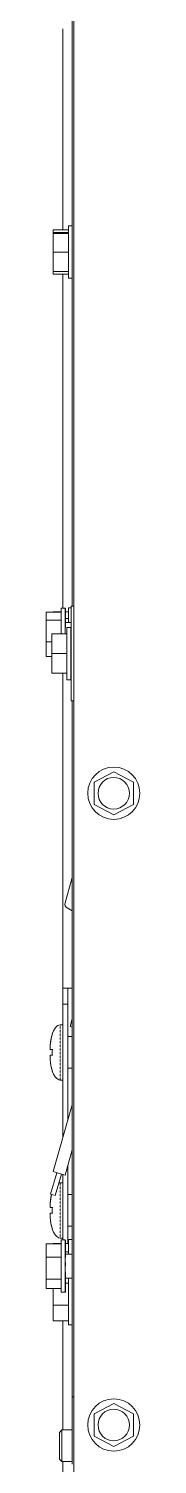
# Model space of a CAD drawing. Header units: millimetres. Extents: x 60499 to 556746, y 248297 to 497145.
# Drawn here: x 494585 to 495210, y 456752 to 466293 of the extents above; entities that cross this region are included whole.
import ezdxf

# ---------------------------------------------------------------- set-up
doc = ezdxf.new("R2010")
doc.units = ezdxf.units.MM
doc.linetypes.add('PHANTOM', pattern=[20, 10, -2, 2, -2, 2, -2])

msp = doc.modelspace()

# ---------------------------------------------------------------- linework, layer by layer
at = {"color": 7, "lineweight": 13, "ltscale": 0.03937}
for p, q in [((494758.9, 462455.5), (494758.9, 469384)), ((494770.5, 456652.5), (494770.5, 468296.2)), ((494696, 464956.7), (494696, 466293.4)), ((494696, 462442), (494696, 464661.7)), ((494696, 459915.8), (494696, 462009.5)), ((494758.9, 457200.3), (494758.9, 461825.6)), ((494696, 459810.9), (494696, 458922.5)), ((494729.6, 459039.7), (494729.6, 459810.9)), ((494696, 456980), (494696, 457705.8))]:
    msp.add_line(p, q, dxfattribs=at)
at = {"color": 7, "lineweight": 13, "ltscale": 0.003}
for p, q in [((494732.9, 464956.7), (494632.1, 464956.7)), ((494732.9, 464938.9), (494632.1, 464938.9)), ((494732.9, 464932.7), (494632.1, 464932.7)), ((494732.9, 464807.5), (494632.1, 464807.5)), ((494732.9, 464679.5), (494632.1, 464679.5)), ((494732.9, 464661.7), (494632.1, 464661.7)), ((494685.6, 462415.7), (494584.8, 462415.7)), ((494685.6, 462361.5), (494584.8, 462361.5)), ((494723.5, 462271.6), (494622.8, 462271.6)), ((494723.5, 462140.5), (494622.8, 462140.5)), ((494723.5, 462009.5), (494622.8, 462009.5)), ((494685.6, 458218.2), (494584.8, 458218.2)), ((494685.6, 458128.7), (494584.8, 458128.7)), ((494685.6, 457982.7), (494584.8, 457982.7)), ((494685.6, 457920), (494584.8, 457920)), ((494732.9, 457810.2), (494632.1, 457810.2)), ((494732.9, 457705.8), (494632.1, 457705.8))]:
    msp.add_line(p, q, dxfattribs=at)
at = {"color": 7, "lineweight": 13, "ltscale": 0.000530453}
msp.add_line((494632.1, 464938.9), (494632.1, 464956.7), dxfattribs=at)
at = {"color": 7, "lineweight": 13, "ltscale": 0.007769}
msp.add_line((494732.9, 464722), (494732.9, 464983), dxfattribs=at)
at = {"color": 7, "lineweight": 13, "ltscale": 0.000775014}
for p, q in [((494758.9, 464983), (494732.9, 464983)), ((494758.9, 464983), (494732.9, 464983)), ((494758.9, 464635.3), (494732.9, 464635.3)), ((494711.6, 462442), (494685.6, 462442)), ((494711.6, 458242.9), (494685.6, 458242.9)), ((494758.9, 458245), (494732.9, 458245)), ((494711.6, 457895.2), (494685.6, 457895.2)), ((494758.9, 457679.1), (494732.9, 457679.1))]:
    msp.add_line(p, q, dxfattribs=at)
at = {"color": 7, "lineweight": 13, "ltscale": 0.000697339}
msp.add_line((494758.9, 464983), (494758.9, 464959.6), dxfattribs=at)
at = {"color": 7, "lineweight": 13, "ltscale": 0.003146}
msp.add_line((494758.9, 464959.6), (494758.9, 464853.9), dxfattribs=at)
at = {"color": 7, "lineweight": 13, "ltscale": 0.000183586}
msp.add_line((494632.1, 464932.7), (494632.1, 464938.9), dxfattribs=at)
at = {"color": 7, "lineweight": 13, "ltscale": 0.003727}
msp.add_line((494632.1, 464807.5), (494632.1, 464932.7), dxfattribs=at)
at = {"color": 7, "lineweight": 13, "ltscale": 0.003811}
msp.add_line((494632.1, 464679.5), (494632.1, 464807.5), dxfattribs=at)
at = {"color": 7, "lineweight": 13, "ltscale": 0.003926}
msp.add_line((494758.9, 464853.9), (494758.9, 464722), dxfattribs=at)
at = {"color": 7, "lineweight": 13, "ltscale": 0.000529852}
msp.add_line((494632.1, 464661.7), (494632.1, 464679.5), dxfattribs=at)
at = {"color": 7, "lineweight": 13, "ltscale": 0.002581}
msp.add_line((494732.9, 464722), (494732.9, 464635.3), dxfattribs=at)
at = {"color": 7, "lineweight": 13, "ltscale": 0.002406}
msp.add_line((494758.9, 464722), (494758.9, 464641.2), dxfattribs=at)
at = {"color": 7, "lineweight": 13, "ltscale": 0.000174215}
msp.add_line((494758.9, 464641.2), (494758.9, 464635.3), dxfattribs=at)
at = {"color": 7, "lineweight": 13, "ltscale": 0.001612}
msp.add_line((494584.8, 462361.5), (494584.8, 462415.7), dxfattribs=at)
at = {"color": 7, "lineweight": 13, "ltscale": 0.001592}
for p, q in [((494685.6, 462417.4), (494632.1, 462417.4)), ((494685.6, 458218.7), (494632.1, 458218.7))]:
    msp.add_line(p, q, dxfattribs=at)
at = {"color": 7, "lineweight": 13, "ltscale": 5.15435e-05}
msp.add_line((494632.1, 462415.7), (494632.1, 462417.4), dxfattribs=at)
at = {"color": 7, "lineweight": 13, "ltscale": 0.005074}
msp.add_line((494685.6, 462442), (494685.6, 462271.6), dxfattribs=at)
at = {"color": 7, "lineweight": 13, "ltscale": 1.36969e-05}
for p, q in [((494711.6, 462442), (494711.6, 462441.6)), ((494758.9, 458245), (494758.9, 458244.5))]:
    msp.add_line(p, q, dxfattribs=at)
at = {"color": 7, "lineweight": 13, "ltscale": 0.001778}
for p, q in [((494711.6, 462441.6), (494711.6, 462381.8)), ((494713.7, 462441.6), (494713.7, 462381.8)), ((494758.9, 458244.5), (494758.9, 458184.8))]:
    msp.add_line(p, q, dxfattribs=at)
at = {"color": 7, "lineweight": 13, "ltscale": 6.24769e-05}
for p, q in [((494711.6, 462441.6), (494713.7, 462441.6)), ((494711.6, 462381.8), (494713.7, 462381.8)), ((494711.6, 462313.5), (494713.7, 462313.5)), ((494711.6, 458241.3), (494713.7, 458241.3)), ((494711.6, 458207.5), (494713.7, 458207.5)), ((494711.6, 458126.9), (494713.7, 458126.9)), ((494711.6, 458092.6), (494713.7, 458092.6)), ((494711.6, 458071.5), (494713.7, 458071.5)), ((494711.6, 458028), (494713.7, 458028)), ((494711.6, 457963.9), (494713.7, 457963.9)), ((494711.6, 457896.8), (494713.7, 457896.8))]:
    msp.add_line(p, q, dxfattribs=at)
at = {"color": 7, "lineweight": 13, "ltscale": 0.003282}
msp.add_line((494711.6, 462381.8), (494711.6, 462271.6), dxfattribs=at)
at = {"color": 7, "lineweight": 13, "ltscale": 0.000569742}
for p, q in [((494732.9, 462417.4), (494713.7, 462417.4)), ((494732.9, 462373.1), (494713.7, 462373.1)), ((494732.9, 458218.7), (494713.7, 458218.7)), ((494732.9, 458164.5), (494713.7, 458164.5))]:
    msp.add_line(p, q, dxfattribs=at)
at = {"color": 7, "lineweight": 13, "ltscale": 0.002034}
msp.add_line((494713.7, 462381.8), (494713.7, 462313.5), dxfattribs=at)
at = {"color": 7, "lineweight": 13, "ltscale": 0.000237052}
msp.add_line((494732.9, 462444.1), (494732.9, 462436.1), dxfattribs=at)
at = {"color": 7, "lineweight": 13, "ltscale": 0.00056034}
msp.add_line((494751.7, 462444.1), (494732.9, 462444.1), dxfattribs=at)
at = {"color": 7, "lineweight": 13, "ltscale": 0.002637}
msp.add_line((494732.9, 462347.5), (494732.9, 462436.1), dxfattribs=at)
at = {"color": 7, "lineweight": 13, "ltscale": 0.000559709}
for p, q in [((494751.7, 462455.5), (494770.5, 462455.5)), ((494751.7, 461825.6), (494770.5, 461825.6))]:
    msp.add_line(p, q, dxfattribs=at)
at = {"color": 7, "lineweight": 13, "ltscale": 0.01875}
msp.add_line((494751.7, 462455.5), (494751.7, 461825.6), dxfattribs=at)
at = {"color": 7, "lineweight": 13, "ltscale": 0.00429}
msp.add_line((494584.8, 462217.4), (494584.8, 462361.5), dxfattribs=at)
at = {"color": 7, "lineweight": 13, "ltscale": 0.00113}
for p, q in [((494713.7, 462347.5), (494751.7, 462347.5)), ((494622.8, 462217.4), (494584.8, 462217.4)), ((494622.8, 462120.7), (494584.8, 462120.7))]:
    msp.add_line(p, q, dxfattribs=at)
at = {"color": 7, "lineweight": 13, "ltscale": 0.000774984}
for p, q in [((494749.6, 462314.4), (494723.5, 462314.4)), ((494749.6, 461966.7), (494723.5, 461966.7))]:
    msp.add_line(p, q, dxfattribs=at)
at = {"color": 7, "lineweight": 13, "ltscale": 0.01035}
msp.add_line((494723.5, 462314.4), (494723.5, 461966.7), dxfattribs=at)
at = {"color": 7, "lineweight": 13, "ltscale": 0.001516}
for p, q in [((494749.6, 462314.4), (494749.6, 462263.5)), ((494751.7, 462314.4), (494751.7, 462263.5))]:
    msp.add_line(p, q, dxfattribs=at)
at = {"color": 7, "lineweight": 13, "ltscale": 6.2507e-05}
for p, q in [((494749.6, 462314.4), (494751.7, 462314.4)), ((494749.6, 462263.5), (494751.7, 462263.5)), ((494749.6, 462190.5), (494751.7, 462190.5)), ((494749.6, 462148.9), (494751.7, 462148.9)), ((494749.6, 462140.5), (494751.7, 462140.5)), ((494749.6, 462132.3), (494751.7, 462132.3)), ((494749.6, 462090.6), (494751.7, 462090.6)), ((494749.6, 462017.6), (494751.7, 462017.6)), ((494749.6, 461966.7), (494751.7, 461966.7))]:
    msp.add_line(p, q, dxfattribs=at)
at = {"color": 7, "lineweight": 13, "ltscale": 0.00288}
msp.add_line((494584.8, 462120.7), (494584.8, 462217.4), dxfattribs=at)
at = {"color": 7, "lineweight": 13, "ltscale": 0.0039}
for p, q in [((494622.8, 462140.5), (494622.8, 462271.6)), ((494622.8, 462009.5), (494622.8, 462140.5))]:
    msp.add_line(p, q, dxfattribs=at)
at = {"color": 7, "lineweight": 13, "ltscale": 0.003659}
for p, q in [((494749.6, 462263.5), (494749.6, 462140.5)), ((494749.6, 462140.5), (494749.6, 462017.6))]:
    msp.add_line(p, q, dxfattribs=at)
at = {"color": 7, "lineweight": 13, "ltscale": 0.002173}
for p, q in [((494751.7, 462263.5), (494751.7, 462190.5)), ((494751.7, 462090.6), (494751.7, 462017.6))]:
    msp.add_line(p, q, dxfattribs=at)
at = {"color": 7, "lineweight": 13, "ltscale": 0.000247505}
msp.add_line((494751.7, 462148.9), (494751.7, 462140.5), dxfattribs=at)
at = {"color": 7, "lineweight": 13, "ltscale": 0.000246904}
msp.add_line((494751.7, 462140.5), (494751.7, 462132.3), dxfattribs=at)
at = {"color": 7, "lineweight": 13, "ltscale": 0.001515}
for p, q in [((494749.6, 462017.6), (494749.6, 461966.7)), ((494751.7, 462017.6), (494751.7, 461966.7))]:
    msp.add_line(p, q, dxfattribs=at)
at = {"color": 7, "lineweight": 13, "ltscale": 0.004405}
for p, q in [((495035.9, 461355.1), (494904.8, 461286.3)), ((495166.9, 461286.3), (495035.9, 461355.1)), ((494904.8, 461286.3), (494904.8, 461138.3)), ((495166.8, 461138.3), (495166.9, 461286.3)), ((494904.8, 461138.3), (495035.8, 461069.5)), ((495035.8, 461069.5), (495166.8, 461138.3)), ((495035.9, 457156), (494904.8, 457087.2)), ((495166.9, 457087.2), (495035.9, 457156)), ((494904.8, 457087.2), (494904.8, 456939.2)), ((495166.8, 456939.2), (495166.9, 457087.2)), ((494904.8, 456939.2), (495035.8, 456870.4)), ((495035.8, 456870.4), (495166.8, 456939.2))]:
    msp.add_line(p, q, dxfattribs=at)
at = {"color": 7, "lineweight": 13, "ltscale": 0.005182}
msp.add_line((494758.9, 460651.4), (494710.9, 460484.1), dxfattribs=at)
at = {"color": 7, "lineweight": 13, "ltscale": 0.001178}
msp.add_line((494724.6, 460450.1), (494758.9, 460430.3), dxfattribs=at)
at = {"color": 7, "lineweight": 13, "ltscale": 0.003125}
for p, q in [((494696, 459915.8), (494696, 459810.9)), ((494729.6, 459915.8), (494729.6, 459810.9)), ((494690.4, 456875), (494690.4, 456980)), ((494690.4, 456875), (494690.4, 456770))]:
    msp.add_line(p, q, dxfattribs=at)
at = {"color": 7, "lineweight": 13, "ltscale": 0.001875}
msp.add_line((494759, 459915.8), (494696, 459915.8), dxfattribs=at)
at = {"color": 7, "lineweight": 13, "ltscale": 0.000999991}
msp.add_line((494696, 459810.9), (494729.6, 459810.9), dxfattribs=at)
at = {"color": 7, "lineweight": 13, "ltscale": 0.00154}
msp.add_line((494758.9, 459711.7), (494744.6, 459662), dxfattribs=at)
at = {"color": 7, "lineweight": 13, "ltscale": 1.4628e-05}
for p, q in [((494625.7, 459613.1), (494626.2, 459613.1)), ((494626.2, 459365.3), (494625.7, 459365.3)), ((494626.2, 458315.6), (494625.7, 458315.6))]:
    msp.add_line(p, q, dxfattribs=at)
at = {"color": 7, "lineweight": 13, "ltscale": 0.000524986}
for p, q in [((494696.1, 459672.7), (494678.4, 459672.7)), ((494696.1, 459305.7), (494678.4, 459305.7)), ((494696.1, 458622.9), (494678.4, 458622.9)), ((494696.1, 458255.9), (494678.4, 458255.9))]:
    msp.add_line(p, q, dxfattribs=at)
at = {"color": 7, "linetype": 'PHANTOM', "lineweight": 13, "ltscale": 0.010925}
for p, q in [((494678.4, 459672.7), (494678.4, 459305.7)), ((494678.4, 458622.9), (494678.4, 458255.9))]:
    msp.add_line(p, q, dxfattribs=at)
at = {"color": 7, "lineweight": 13, "ltscale": 0.000440799}
msp.add_line((494744.6, 459662), (494758.9, 459657.9), dxfattribs=at)
at = {"color": 7, "lineweight": 13, "ltscale": 0.000872875}
for p, q in [((494729.6, 459594.2), (494758.9, 459594.2)), ((494729.6, 459384.2), (494758.9, 459384.2)), ((494729.6, 458544.4), (494758.9, 458544.4)), ((494729.6, 458334.5), (494758.9, 458334.5))]:
    msp.add_line(p, q, dxfattribs=at)
at = {"color": 7, "lineweight": 13, "ltscale": 0.000445959}
for p, q in [((494611.2, 459508.1), (494626.2, 459508.1)), ((494626.2, 459470.3), (494611.2, 459470.3)), ((494611.2, 458458.3), (494626.2, 458458.3)), ((494626.2, 458420.6), (494611.2, 458420.6))]:
    msp.add_line(p, q, dxfattribs=at)
at = {"color": 7, "lineweight": 13, "ltscale": 0.013779}
msp.add_line((494631.3, 458697), (494758.9, 459141.9), dxfattribs=at)
msp.add_line((494631.3, 458697), (494758.9, 459141.9), dxfattribs=at)
at = {"color": 7, "lineweight": 13, "ltscale": 0.005197}
msp.add_line((494710.8, 458674.2), (494758.9, 458842), dxfattribs=at)
at = {"color": 7, "lineweight": 13, "ltscale": 0.004429}
for p, q in [((494614.1, 458547.1), (494655.1, 458690.2)), ((494614.1, 458547.1), (494655.1, 458690.2)), ((494645.9, 458538), (494686.9, 458681))]:
    msp.add_line(p, q, dxfattribs=at)
at = {"color": 7, "lineweight": 13, "ltscale": 0.00123}
for p, q in [((494631.3, 458697), (494671, 458685.6)), ((494671, 458685.6), (494710.8, 458674.2))]:
    msp.add_line(p, q, dxfattribs=at)
at = {"color": 7, "lineweight": 13, "ltscale": 0.012965}
msp.add_line((494696, 458678.4), (494696, 458242.9), dxfattribs=at)
at = {"color": 7, "lineweight": 13, "ltscale": 0.015513}
msp.add_line((494729.6, 458218.7), (494729.6, 458739.8), dxfattribs=at)
at = {"color": 7, "lineweight": 13, "ltscale": 0.000492117}
msp.add_line((494614.1, 458547.1), (494630, 458542.6), dxfattribs=at)
at = {"color": 7, "lineweight": 13, "ltscale": 0.000492146}
msp.add_line((494630, 458542.6), (494645.9, 458538), dxfattribs=at)
at = {"color": 7, "lineweight": 13, "ltscale": 0.002664}
msp.add_line((494584.8, 458128.7), (494584.8, 458218.2), dxfattribs=at)
at = {"color": 7, "lineweight": 13, "ltscale": 1.52588e-05}
msp.add_line((494632.1, 458218.2), (494632.1, 458218.7), dxfattribs=at)
at = {"color": 7, "lineweight": 13, "ltscale": 0.001054}
for p, q in [((494685.6, 458242.9), (494685.6, 458207.5)), ((494711.6, 458242.9), (494711.6, 458207.5))]:
    msp.add_line(p, q, dxfattribs=at)
at = {"color": 7, "lineweight": 13, "ltscale": 0.009296}
msp.add_line((494685.6, 457895.2), (494685.6, 458207.5), dxfattribs=at)
at = {"color": 7, "lineweight": 13, "ltscale": 0.00342}
msp.add_line((494711.6, 458207.5), (494711.6, 458092.6), dxfattribs=at)
at = {"color": 7, "lineweight": 13, "ltscale": 0.001006}
msp.add_line((494713.7, 458241.3), (494713.7, 458207.5), dxfattribs=at)
at = {"color": 7, "lineweight": 13, "ltscale": 0.0024}
msp.add_line((494713.7, 458207.5), (494713.7, 458126.9), dxfattribs=at)
at = {"color": 7, "lineweight": 13, "ltscale": 0.002874}
msp.add_line((494732.9, 458245), (494732.9, 458148.4), dxfattribs=at)
at = {"color": 7, "lineweight": 13, "ltscale": 0.001083}
msp.add_line((494758.9, 458184.8), (494758.9, 458148.4), dxfattribs=at)
at = {"color": 7, "lineweight": 13, "ltscale": 0.004344}
msp.add_line((494584.8, 457982.7), (494584.8, 458128.7), dxfattribs=at)
at = {"color": 7, "lineweight": 13, "ltscale": 0.003831}
msp.add_line((494711.6, 458092.6), (494711.6, 457963.9), dxfattribs=at)
at = {"color": 7, "lineweight": 13, "ltscale": 0.001345}
for p, q in [((494713.7, 458148.4), (494758.9, 458148.4)), ((494713.7, 457989.7), (494758.9, 457989.7))]:
    msp.add_line(p, q, dxfattribs=at)
at = {"color": 7, "lineweight": 13, "ltscale": 0.000627773}
msp.add_line((494713.7, 458092.6), (494713.7, 458071.5), dxfattribs=at)
at = {"color": 7, "lineweight": 13, "ltscale": 0.001906}
msp.add_line((494713.7, 458028), (494713.7, 457963.9), dxfattribs=at)
at = {"color": 7, "lineweight": 13, "ltscale": 0.009247}
msp.add_line((494732.9, 457679.1), (494732.9, 457989.7), dxfattribs=at)
at = {"color": 7, "lineweight": 13, "ltscale": 0.001675}
msp.add_line((494758.9, 457989.7), (494758.9, 457933.5), dxfattribs=at)
at = {"color": 7, "lineweight": 13, "ltscale": 0.001868}
msp.add_line((494584.8, 457920), (494584.8, 457982.7), dxfattribs=at)
at = {"color": 7, "lineweight": 13, "ltscale": 0.003268}
msp.add_line((494632.1, 457810.2), (494632.1, 457920), dxfattribs=at)
at = {"color": 7, "lineweight": 13, "ltscale": 0.001998}
for p, q in [((494711.6, 457963.9), (494711.6, 457896.8)), ((494713.7, 457963.9), (494713.7, 457896.8))]:
    msp.add_line(p, q, dxfattribs=at)
at = {"color": 7, "lineweight": 13, "ltscale": 4.76987e-05}
msp.add_line((494711.6, 457896.8), (494711.6, 457895.2), dxfattribs=at)
at = {"color": 7, "lineweight": 13, "ltscale": 0.000569892}
msp.add_line((494732.9, 457955.8), (494713.7, 457955.8), dxfattribs=at)
at = {"color": 7, "lineweight": 13, "ltscale": 0.003945}
msp.add_line((494758.9, 457933.5), (494758.9, 457800.9), dxfattribs=at)
at = {"color": 7, "lineweight": 13, "ltscale": 0.003109}
msp.add_line((494632.1, 457705.8), (494632.1, 457810.2), dxfattribs=at)
at = {"color": 7, "lineweight": 13, "ltscale": 0.003038}
msp.add_line((494758.9, 457800.9), (494758.9, 457698.9), dxfattribs=at)
at = {"color": 7, "lineweight": 13, "ltscale": 0.000588485}
msp.add_line((494758.9, 457698.9), (494758.9, 457679.1), dxfattribs=at)
at = {"color": 7, "lineweight": 13, "ltscale": 0.013344}
msp.add_line((494758.9, 456752), (494758.9, 457200.3), dxfattribs=at)
at = {"color": 7, "lineweight": 13, "ltscale": 0.000344704}
msp.add_line((494770.5, 457200.3), (494758.9, 457200.3), dxfattribs=at)
at = {"color": 7, "lineweight": 13, "ltscale": 0.000707122}
for p, q in [((494690.4, 456980), (494673.6, 456963.2)), ((494690.4, 456770), (494673.6, 456786.8))]:
    msp.add_line(p, q, dxfattribs=at)
at = {"color": 7, "lineweight": 13, "ltscale": 0.002625}
msp.add_line((494673.6, 456963.2), (494673.6, 456875), dxfattribs=at)
at = {"color": 7, "lineweight": 13, "ltscale": 0.00204}
for p, q in [((494758.9, 456980), (494690.4, 456980)), ((494758.9, 456770), (494690.4, 456770))]:
    msp.add_line(p, q, dxfattribs=at)
at = {"color": 7, "lineweight": 13, "ltscale": 0.001693}
msp.add_line((494673.6, 456875), (494673.6, 456818.1), dxfattribs=at)
at = {"color": 7, "lineweight": 13, "ltscale": 0.000761678}
msp.add_line((494673.6, 456818.1), (494673.6, 456792.5), dxfattribs=at)
at = {"color": 7, "lineweight": 13, "ltscale": 0.00017061}
msp.add_line((494673.6, 456792.5), (494673.6, 456786.8), dxfattribs=at)
at = {"color": 7, "lineweight": 13, "ltscale": 0.004417}
msp.add_line((494696, 456621.6), (494696, 456770), dxfattribs=at)
at = {"color": 7, "lineweight": 13, "ltscale": 0.03937}
for points in [[(494626.2, 459613.1), (494621.1, 459595.8), (494615.1, 459565.6), (494612, 459535), (494611.2, 459508.1)], [(494611.2, 459508.1), (494612.2, 459538.6), (494613.9, 459556.4), (494616.8, 459575.9), (494620.4, 459593), (494626.2, 459613.1)], [(494625.7, 459613.1), (494633.9, 459633.2), (494644.5, 459651.3), (494655.2, 459663.1), (494661.7, 459667.8), (494669.4, 459671.3), (494678.4, 459672.7)], [(494611.2, 459470.3), (494612.2, 459439.8), (494613.9, 459422.1), (494616.8, 459402.5), (494620.4, 459385.4), (494626.2, 459365.3)], [(494625.7, 459365.3), (494633.9, 459345.3), (494644.5, 459327.2), (494655.2, 459315.4), (494661.7, 459310.7), (494669.4, 459307.1), (494678.4, 459305.7)], [(494620.9, 458545.2), (494615.1, 458515.8), (494612, 458485.3), (494611.2, 458458.3)], [(494611.2, 458458.3), (494612.2, 458488.8), (494613.9, 458506.6), (494616.8, 458526.2), (494620.9, 458545.2)], [(494611.2, 458420.6), (494612.2, 458390), (494613.9, 458372.3), (494616.8, 458352.7), (494620.4, 458335.7), (494626.2, 458315.6)], [(494625.7, 458315.6), (494633.9, 458295.5), (494644.5, 458277.4), (494655.2, 458265.6), (494661.7, 458260.9), (494669.4, 458257.4), (494678.4, 458255.9)]]:
    msp.add_lwpolyline(points, dxfattribs=at)
for centre, radius in [((495035.8, 461212.3), 173.8), ((495035.8, 461212.3), 105), ((495035.8, 457013.2), 173.8), ((495035.8, 457013.2), 105)]:
    msp.add_circle(centre, radius, dxfattribs=at)
for centre, radius, start, end in [((494739.5, 460475.9), 29.8, 164, 240), ((494989.7, 459489.2), 364, 177.02404, 182.97596), ((494989.7, 459489.2), 364, 177.02404, 182.97596), ((494879.5, 459449.7), 267, 187.93262, 198.41312), ((494678.5, 458593.3), 29.7, 90.1629, 106.8664), ((494989.7, 458439.4), 364, 177.02404, 182.97596), ((494989.7, 458439.4), 364, 177.02404, 182.97596), ((494879.5, 458399.9), 267, 187.93262, 198.41312)]:
    msp.add_arc(centre, radius, start, end, dxfattribs=at)

doc.saveas('drawing.dxf')
